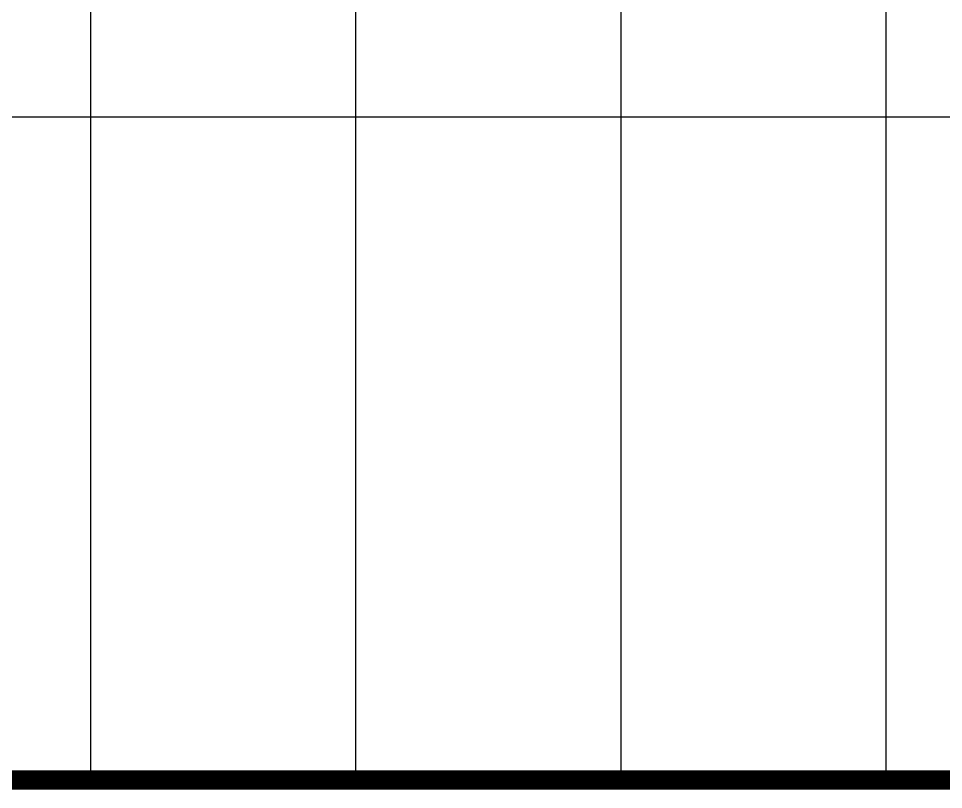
# Model space of a CAD drawing. Extents: x 447413 to 2975780, y -1432727 to 1301644.
# Drawn here: x 2733123 to 2737309, y -541910 to -538420 of the extents above; entities that cross this region are included whole.
import ezdxf

# ---------------------------------------------------------------- set-up
doc = ezdxf.new("R2010")
doc.units = 0
doc.header["$LTSCALE"] = 1000
doc.header["$MEASUREMENT"] = 0
doc.layers.add('图框', color=253, linetype='Continuous')

# ---------------------------------------------------------------- blocks, each defined once
blk = doc.blocks.new('A$C6B0021A6')
at = {"layer": '图框', "color": 153}
for p, q in [((115920, 82320, -84000), (115920, 75920, -84000)), ((111420, 79920, -84000), (117920, 79920, -84000)), ((111420, 79120, -84000), (117920, 79120, -84000)), ((111420, 78320, -84000), (117920, 78320, -84000)), ((111420, 77520, -84000), (117920, 77520, -84000))]:
    blk.add_line(p, q, dxfattribs=at)
at = {"layer": '图框', "color": 153, "const_width": 58, "elevation": -84000}
blk.add_lwpolyline([(111420, 83120), (117920, 83120), (117920, 1020), (111420, 1020)], close=True, dxfattribs=at)

msp = doc.modelspace()

# ---------------------------------------------------------------- block references
at = {"xscale": 1.5, "yscale": 1.5, "zscale": 1.5, "rotation": 270}
msp.add_blockref('A$C6B0021A6', (2617168.3, -364986.5, 252000), dxfattribs=at)

doc.saveas('drawing.dxf')
